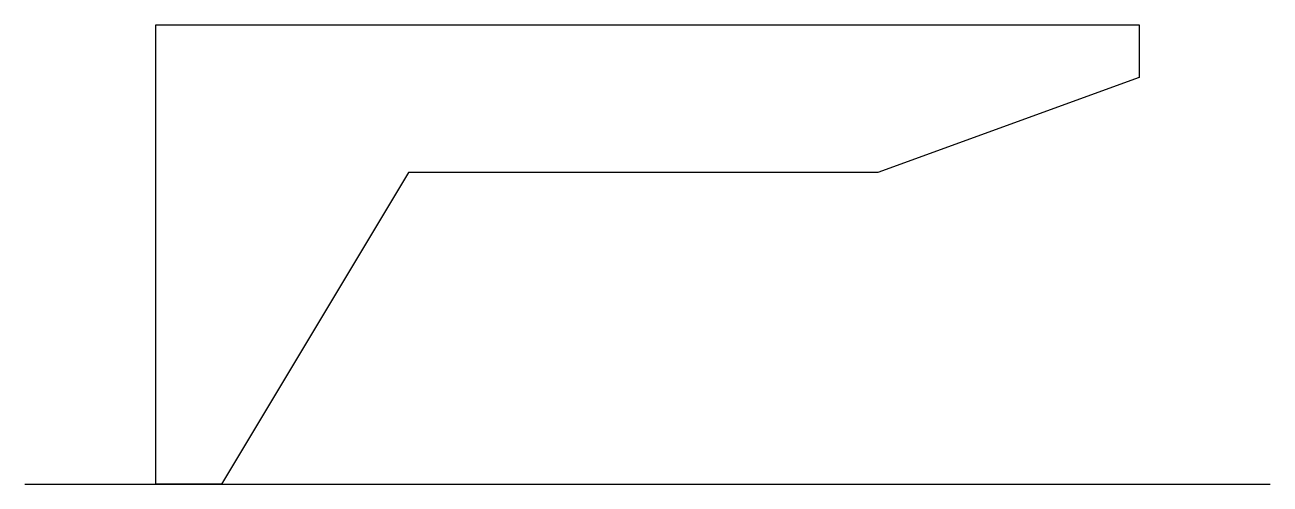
# Model space of a CAD drawing. Header units: millimetres. Extents: x -2 to 17, y 0 to 7.
import ezdxf

# ---------------------------------------------------------------- set-up
doc = ezdxf.new("R2010")
doc.units = ezdxf.units.MM

msp = doc.modelspace()

# ---------------------------------------------------------------- linework, layer by layer
at = {"layer": 'KONTUR'}
for p, q in [((0, 0), (0, 7)), ((0, 7), (15, 7)), ((15, 7), (15, 6.2)), ((15, 6.2), (11.016, 4.75)), ((3.854, 4.75), (1, 0)), ((11.016, 4.75), (3.854, 4.75)), ((1, 0), (0, 0))]:
    msp.add_line(p, q, dxfattribs=at)
at = {"layer": 'MITTEL'}
msp.add_line((-2, 0), (17, 0), dxfattribs=at)

doc.saveas('drawing.dxf')
